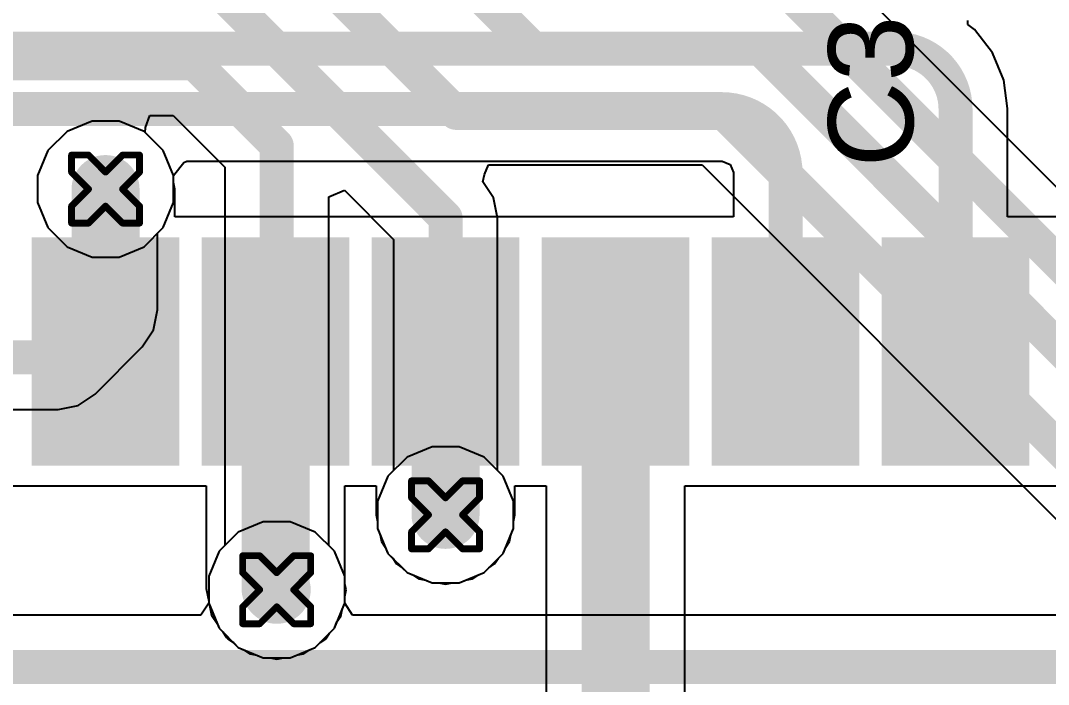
# Model space of a CAD drawing. Header units: inches. Extents: x -0.5 to 14, y -0.2 to 4.7.
# Drawn here: x 0.745 to 1.0473, y 1.3524 to 1.5475 of the extents above; entities that cross this region are included whole.
import ezdxf

# ---------------------------------------------------------------- set-up
doc = ezdxf.new("R2010")
doc.units = ezdxf.units.IN
doc.header["$MEASUREMENT"] = 0
for name, color, linetype in [('Bottom Layer', 5, 'Continuous'), ('Drill Drawing', 1, 'Continuous'), ('GND', 16, 'Continuous'), ('POWER', 76, 'Continuous'), ('Top Layer', 1, 'Continuous'), ('Top Overlay', 2, 'Continuous'), ('Top Paste', 8, 'Continuous'), ('Top Solder', 216, 'Continuous'), ('Via Holes', 16, 'Continuous')]:
    doc.layers.add(name, color=color, linetype=linetype)
doc.styles.add('Arial', font='', dxfattribs={"height": 0.2})
doc.styles.get('Arial').set_extended_font_data('Arial')

# ---------------------------------------------------------------- blocks, each defined once
blk = doc.blocks.new('41_SMD_M______21')
at = {"layer": 'Top Layer'}
for points in [[(-0.37402, 0.16732), (-0.31496, 0.16732), (-0.31496, 0.13189), (-0.37402, 0.13189)], [(-0.37402, 0.11732), (-0.31496, 0.11732), (-0.31496, 0.08189), (-0.37402, 0.08189)], [(-0.37402, 0.06732), (-0.31496, 0.06732), (-0.31496, 0.03189), (-0.37402, 0.03189)], [(-0.37402, 0.01732), (-0.31496, 0.01732), (-0.31496, -0.01811), (-0.37402, -0.01811)], [(-0.37402, -0.03268), (-0.31496, -0.03268), (-0.31496, -0.06811), (-0.37402, -0.06811)], [(-0.37402, -0.08268), (-0.31496, -0.08268), (-0.31496, -0.11811), (-0.37402, -0.11811)]]:
    blk.add_hatch(color=1, dxfattribs=at).paths.add_polyline_path(points)
at = {"layer": 'Top Paste'}
for points in [[(-0.37402, 0.16732), (-0.31496, 0.16732), (-0.31496, 0.13189), (-0.37402, 0.13189)], [(-0.37402, 0.11732), (-0.31496, 0.11732), (-0.31496, 0.08189), (-0.37402, 0.08189)], [(-0.37402, 0.06732), (-0.31496, 0.06732), (-0.31496, 0.03189), (-0.37402, 0.03189)], [(-0.37402, 0.01732), (-0.31496, 0.01732), (-0.31496, -0.01811), (-0.37402, -0.01811)], [(-0.37402, -0.03268), (-0.31496, -0.03268), (-0.31496, -0.06811), (-0.37402, -0.06811)], [(-0.37402, -0.08268), (-0.31496, -0.08268), (-0.31496, -0.11811), (-0.37402, -0.11811)]]:
    blk.add_hatch(color=8, dxfattribs=at).paths.add_polyline_path(points)
at = {"layer": 'Top Solder'}
for points in [[(-0.37802, 0.17132), (-0.31096, 0.17132), (-0.31096, 0.12789), (-0.37802, 0.12789)], [(-0.37802, 0.12132), (-0.31096, 0.12132), (-0.31096, 0.07789), (-0.37802, 0.07789)], [(-0.37802, 0.07132), (-0.31096, 0.07132), (-0.31096, 0.02789), (-0.37802, 0.02789)], [(-0.37802, 0.02132), (-0.31096, 0.02132), (-0.31096, -0.02211), (-0.37802, -0.02211)], [(-0.37802, -0.02868), (-0.31096, -0.02868), (-0.31096, -0.07211), (-0.37802, -0.07211)], [(-0.37802, -0.07868), (-0.31096, -0.07868), (-0.31096, -0.12211), (-0.37802, -0.12211)]]:
    blk.add_hatch(color=216, dxfattribs=at).paths.add_polyline_path(points)

msp = doc.modelspace()

# ---------------------------------------------------------------- hatches: boundary and pattern name
at = {"layer": 'Bottom Layer'}
h = msp.add_hatch(color=5, dxfattribs=at)
edge = h.paths.add_edge_path()
edge.add_arc((0.77, 1.498), 0.01, 0, 360)
h = msp.add_hatch(color=5, dxfattribs=at)
edge = h.paths.add_edge_path()
edge.add_arc((0.87, 1.40225), 0.01, 0, 360)
h = msp.add_hatch(color=5, dxfattribs=at)
edge = h.paths.add_edge_path()
edge.add_arc((0.82034, 1.38023), 0.01, 0, 360)
at = {"layer": 'GND'}
h = msp.add_hatch(color=16, dxfattribs=at)
edge = h.paths.add_edge_path()
edge.add_arc((0.77, 1.498), 0.01, 0, 360)
h = msp.add_hatch(color=16, dxfattribs=at)
edge = h.paths.add_edge_path()
edge.add_arc((0.87, 1.40225), 0.01, 0, 360)
h = msp.add_hatch(color=16, dxfattribs=at)
edge = h.paths.add_edge_path()
edge.add_arc((0.82034, 1.38023), 0.01, 0, 360)
at = {"layer": 'POWER'}
h = msp.add_hatch(color=76, dxfattribs=at)
edge = h.paths.add_edge_path()
edge.add_arc((0.77, 1.498), 0.01, 0, 360)
h = msp.add_hatch(color=76, dxfattribs=at)
edge = h.paths.add_edge_path()
edge.add_arc((0.87, 1.40225), 0.01, 0, 360)
h = msp.add_hatch(color=76, dxfattribs=at)
edge = h.paths.add_edge_path()
edge.add_arc((0.82034, 1.38023), 0.01, 0, 360)
at = {"layer": 'Top Layer'}
h = msp.add_hatch(color=1, dxfattribs=at)
edge = h.paths.add_edge_path()
edge.add_arc((0.77, 1.498), 0.01, 0, 360)
h = msp.add_hatch(color=1, dxfattribs=at)
edge = h.paths.add_edge_path()
edge.add_arc((0.87, 1.40225), 0.01, 0, 360)
h = msp.add_hatch(color=1, dxfattribs=at)
edge = h.paths.add_edge_path()
edge.add_arc((0.82034, 1.38023), 0.01, 0, 360)
at = {"layer": 'Via Holes'}
h = msp.add_hatch(color=7, dxfattribs=at)
edge = h.paths.add_edge_path()
edge.add_arc((0.77, 1.498), 0.005, 0, 360)
h = msp.add_hatch(color=7, dxfattribs=at)
edge = h.paths.add_edge_path()
edge.add_arc((0.87, 1.40225), 0.005, 0, 360)
h = msp.add_hatch(color=7, dxfattribs=at)
edge = h.paths.add_edge_path()
edge.add_arc((0.82034, 1.38023), 0.005, 0, 360)

# ---------------------------------------------------------------- linework, layer by layer
at = {"layer": 'Bottom Layer'}
for p, q in [((1.1307, 1.41754), (0.97372, 1.57452)), ((0.78176, 1.51613), (0.78306, 1.51965)), ((0.78306, 1.51965), (0.78986, 1.51965)), ((0.78986, 1.51965), (0.80505, 1.50446)), ((0.78163, 1.51465), (0.78176, 1.51613)), ((0.78696, 1.50933), (0.78163, 1.51465)), ((0.79, 1.50198), (0.78696, 1.50933)), ((0.80505, 1.50446), (0.80505, 1.39322)), ((0.88145, 1.50231), (0.88261, 1.5051)), ((0.88261, 1.5051), (0.94552, 1.5051)), ((0.94552, 1.5051), (1.05, 1.40062)), ((0.79, 1.49402), (0.79, 1.50198)), ((0.88099, 1.5001), (0.88145, 1.50231)), ((0.88413, 1.4954), (0.88099, 1.5001)), ((0.83564, 1.49575), (0.84026, 1.49766)), ((0.84026, 1.49766), (0.85471, 1.48321)), ((0.78696, 1.48667), (0.79, 1.49402)), ((0.83564, 1.39322), (0.83564, 1.49575)), ((0.88529, 1.48955), (0.88413, 1.4954)), ((0.88529, 1.41524), (0.88529, 1.48955)), ((0.78529, 1.48501), (0.78696, 1.48667)), ((0.78529, 1.46247), (0.78529, 1.48501)), ((0.85471, 1.48321), (0.85471, 1.41524)), ((0.78413, 1.45661), (0.78529, 1.46247)), ((0.78081, 1.45165), (0.78413, 1.45661)), ((0.7669, 1.43774), (0.78081, 1.45165)), ((0.76194, 1.43442), (0.7669, 1.43774)), ((0.56158, 1.43326), (0.75609, 1.43326)), ((0.75609, 1.43326), (0.76194, 1.43442)), ((0.85471, 1.41524), (0.85304, 1.41358)), ((0.88696, 1.41358), (0.88529, 1.41524)), ((0.85304, 1.41358), (0.85, 1.40623)), ((0.89, 1.40623), (0.88696, 1.41358)), ((0.85, 1.40623), (0.85, 1.39827)), ((0.89, 1.39827), (0.89, 1.40623)), ((0.85, 1.39827), (0.85304, 1.39092)), ((0.88696, 1.39092), (0.89, 1.39827)), ((0.80339, 1.39156), (0.80034, 1.38421)), ((0.80505, 1.39322), (0.80339, 1.39156)), ((0.8373, 1.39156), (0.83564, 1.39322)), ((0.84034, 1.38421), (0.8373, 1.39156)), ((0.85304, 1.39092), (0.85867, 1.38529)), ((0.88133, 1.38529), (0.88696, 1.39092)), ((0.85867, 1.38529), (0.86602, 1.38225)), ((0.87398, 1.38225), (0.88133, 1.38529)), ((0.80034, 1.38421), (0.80034, 1.37626)), ((0.84034, 1.37626), (0.84034, 1.38421)), ((0.86602, 1.38225), (0.87398, 1.38225)), ((0.80034, 1.37626), (0.79804, 1.3728)), ((0.84265, 1.3728), (0.84034, 1.37626)), ((0.79804, 1.3728), (0.62883, 1.3728)), ((1.1004, 1.3728), (0.84265, 1.3728))]:
    msp.add_line(p, q, dxfattribs=at)
at = {"layer": 'Bottom Layer', "const_width": 0.01}
for points in [[(0.81697, 1.57653), (0.87311, 1.5204)], [(0.85879, 1.57624), (0.89578, 1.53925)], [(0.95372, 1.57289), (1.12436, 1.40225)], [(0.80501, 1.55454), (0.87, 1.48955)], [(0.89578, 1.53925), (0.96265, 1.53925)], [(0.96265, 1.53925), (1.11939, 1.38251)], [(0.49407, 1.53494), (0.79619, 1.53494)], [(0.79619, 1.53494), (0.82034, 1.51079)], [(0.87311, 1.5204), (0.95185, 1.5204)], [(0.95185, 1.5204), (1.07, 1.40225)], [(0.82034, 1.38023), (0.82034, 1.51079)], [(0.77, 1.46247), (0.77, 1.498)], [(0.87, 1.40225), (0.87, 1.48955)], [(0.75609, 1.44855), (0.77, 1.46247)], [(0.55524, 1.44855), (0.75609, 1.44855)], [(0.62883, 1.35751), (1.1197, 1.35751)]]:
    msp.add_lwpolyline(points, dxfattribs=at)
at = {"layer": 'Bottom Layer', "const_width": 0.005}
for points in [[(0.89328, 1.53925, 1), (0.89828, 1.53925, 1)], [(0.89328, 1.53925, 1), (0.89828, 1.53925, 1)], [(0.96015, 1.53925, 1), (0.96515, 1.53925, 1)], [(0.96015, 1.53925, 1), (0.96515, 1.53925, 1)], [(0.79369, 1.53494, 1), (0.79869, 1.53494, 1)], [(0.79369, 1.53494, 1), (0.79869, 1.53494, 1)], [(0.87061, 1.5204, 1), (0.87561, 1.5204, 1)], [(0.87061, 1.5204, 1), (0.87561, 1.5204, 1)], [(0.94935, 1.5204, 1), (0.95435, 1.5204, 1)], [(0.94935, 1.5204, 1), (0.95435, 1.5204, 1)], [(0.81784, 1.51079, 1), (0.82284, 1.51079, 1)], [(0.81784, 1.51079, 1), (0.82284, 1.51079, 1)], [(0.7675, 1.498, 1), (0.7725, 1.498, 1)], [(0.8675, 1.48955, 1), (0.8725, 1.48955, 1)], [(0.8675, 1.48955, 1), (0.8725, 1.48955, 1)], [(0.7675, 1.46247, 1), (0.7725, 1.46247, 1)], [(0.7675, 1.46247, 1), (0.7725, 1.46247, 1)], [(0.75359, 1.44855, 1), (0.75859, 1.44855, 1)], [(0.75359, 1.44855, 1), (0.75859, 1.44855, 1)], [(0.8675, 1.40225, 1), (0.8725, 1.40225, 1)], [(0.81784, 1.38023, 1), (0.82284, 1.38023, 1)]]:
    msp.add_lwpolyline(points, format="xyb", close=True, dxfattribs=at)
at = {"layer": 'Drill Drawing', "const_width": 0.002}
for points in [[(0.76, 1.503), (0.76, 1.508)], [(0.76, 1.508), (0.765, 1.508)], [(0.765, 1.508), (0.77, 1.503)], [(0.77, 1.503), (0.775, 1.508)], [(0.775, 1.508), (0.78, 1.508)], [(0.78, 1.503), (0.78, 1.508)], [(0.76, 1.503), (0.765, 1.498)], [(0.775, 1.498), (0.78, 1.503)], [(0.76, 1.493), (0.765, 1.498)], [(0.775, 1.498), (0.78, 1.493)], [(0.76, 1.488), (0.76, 1.493)], [(0.765, 1.488), (0.77, 1.493)], [(0.77, 1.493), (0.775, 1.488)], [(0.78, 1.488), (0.78, 1.493)], [(0.76, 1.488), (0.765, 1.488)], [(0.775, 1.488), (0.78, 1.488)], [(0.86, 1.40725), (0.86, 1.41225)], [(0.86, 1.41225), (0.865, 1.41225)], [(0.865, 1.41225), (0.87, 1.40725)], [(0.87, 1.40725), (0.875, 1.41225)], [(0.875, 1.41225), (0.88, 1.41225)], [(0.88, 1.40725), (0.88, 1.41225)], [(0.86, 1.40725), (0.865, 1.40225)], [(0.875, 1.40225), (0.88, 1.40725)], [(0.86, 1.39725), (0.865, 1.40225)], [(0.875, 1.40225), (0.88, 1.39725)], [(0.86, 1.39225), (0.86, 1.39725)], [(0.865, 1.39225), (0.87, 1.39725)], [(0.87, 1.39725), (0.875, 1.39225)], [(0.88, 1.39225), (0.88, 1.39725)], [(0.81034, 1.38523), (0.81034, 1.39023)], [(0.81034, 1.39023), (0.81534, 1.39023)], [(0.81534, 1.39023), (0.82034, 1.38523)], [(0.82034, 1.38523), (0.82534, 1.39023)], [(0.82534, 1.39023), (0.83034, 1.39023)], [(0.83034, 1.38523), (0.83034, 1.39023)], [(0.86, 1.39225), (0.865, 1.39225)], [(0.875, 1.39225), (0.88, 1.39225)], [(0.81034, 1.38523), (0.81534, 1.38023)], [(0.82534, 1.38023), (0.83034, 1.38523)], [(0.81034, 1.37523), (0.81534, 1.38023)], [(0.82534, 1.38023), (0.83034, 1.37523)], [(0.81034, 1.37023), (0.81034, 1.37523)], [(0.81534, 1.37023), (0.82034, 1.37523)], [(0.82034, 1.37523), (0.82534, 1.37023)], [(0.83034, 1.37023), (0.83034, 1.37523)], [(0.81034, 1.37023), (0.81534, 1.37023)], [(0.82534, 1.37023), (0.83034, 1.37023)]]:
    msp.add_lwpolyline(points, dxfattribs=at)
at = {"layer": 'Drill Drawing', "const_width": 0.001}
for points in [[(0.7595, 1.508, 1), (0.7605, 1.508, 1)], [(0.7595, 1.508, 1), (0.7605, 1.508, 1)], [(0.7645, 1.508, 1), (0.7655, 1.508, 1)], [(0.7645, 1.508, 1), (0.7655, 1.508, 1)], [(0.7745, 1.508, 1), (0.7755, 1.508, 1)], [(0.7745, 1.508, 1), (0.7755, 1.508, 1)], [(0.7795, 1.508, 1), (0.7805, 1.508, 1)], [(0.7795, 1.508, 1), (0.7805, 1.508, 1)], [(0.7595, 1.503, 1), (0.7605, 1.503, 1)], [(0.7595, 1.503, 1), (0.7605, 1.503, 1)], [(0.7695, 1.503, 1), (0.7705, 1.503, 1)], [(0.7695, 1.503, 1), (0.7705, 1.503, 1)], [(0.7795, 1.503, 1), (0.7805, 1.503, 1)], [(0.7795, 1.503, 1), (0.7805, 1.503, 1)], [(0.7645, 1.498, 1), (0.7655, 1.498, 1)], [(0.7645, 1.498, 1), (0.7655, 1.498, 1)], [(0.7745, 1.498, 1), (0.7755, 1.498, 1)], [(0.7745, 1.498, 1), (0.7755, 1.498, 1)], [(0.7595, 1.493, 1), (0.7605, 1.493, 1)], [(0.7595, 1.493, 1), (0.7605, 1.493, 1)], [(0.7695, 1.493, 1), (0.7705, 1.493, 1)], [(0.7695, 1.493, 1), (0.7705, 1.493, 1)], [(0.7795, 1.493, 1), (0.7805, 1.493, 1)], [(0.7795, 1.493, 1), (0.7805, 1.493, 1)], [(0.7595, 1.488, 1), (0.7605, 1.488, 1)], [(0.7595, 1.488, 1), (0.7605, 1.488, 1)], [(0.7645, 1.488, 1), (0.7655, 1.488, 1)], [(0.7645, 1.488, 1), (0.7655, 1.488, 1)], [(0.7745, 1.488, 1), (0.7755, 1.488, 1)], [(0.7745, 1.488, 1), (0.7755, 1.488, 1)], [(0.7795, 1.488, 1), (0.7805, 1.488, 1)], [(0.7795, 1.488, 1), (0.7805, 1.488, 1)], [(0.8595, 1.41225, 1), (0.8605, 1.41225, 1)], [(0.8595, 1.41225, 1), (0.8605, 1.41225, 1)], [(0.8645, 1.41225, 1), (0.8655, 1.41225, 1)], [(0.8645, 1.41225, 1), (0.8655, 1.41225, 1)], [(0.8745, 1.41225, 1), (0.8755, 1.41225, 1)], [(0.8745, 1.41225, 1), (0.8755, 1.41225, 1)], [(0.8795, 1.41225, 1), (0.8805, 1.41225, 1)], [(0.8795, 1.41225, 1), (0.8805, 1.41225, 1)], [(0.8595, 1.40725, 1), (0.8605, 1.40725, 1)], [(0.8595, 1.40725, 1), (0.8605, 1.40725, 1)], [(0.8695, 1.40725, 1), (0.8705, 1.40725, 1)], [(0.8695, 1.40725, 1), (0.8705, 1.40725, 1)], [(0.8795, 1.40725, 1), (0.8805, 1.40725, 1)], [(0.8795, 1.40725, 1), (0.8805, 1.40725, 1)], [(0.8645, 1.40225, 1), (0.8655, 1.40225, 1)], [(0.8645, 1.40225, 1), (0.8655, 1.40225, 1)], [(0.8745, 1.40225, 1), (0.8755, 1.40225, 1)], [(0.8745, 1.40225, 1), (0.8755, 1.40225, 1)], [(0.8595, 1.39725, 1), (0.8605, 1.39725, 1)], [(0.8595, 1.39725, 1), (0.8605, 1.39725, 1)], [(0.8695, 1.39725, 1), (0.8705, 1.39725, 1)], [(0.8695, 1.39725, 1), (0.8705, 1.39725, 1)], [(0.8795, 1.39725, 1), (0.8805, 1.39725, 1)], [(0.8795, 1.39725, 1), (0.8805, 1.39725, 1)], [(0.80984, 1.39023, 1), (0.81084, 1.39023, 1)], [(0.80984, 1.39023, 1), (0.81084, 1.39023, 1)], [(0.81484, 1.39023, 1), (0.81584, 1.39023, 1)], [(0.81484, 1.39023, 1), (0.81584, 1.39023, 1)], [(0.82484, 1.39023, 1), (0.82584, 1.39023, 1)], [(0.82484, 1.39023, 1), (0.82584, 1.39023, 1)], [(0.82984, 1.39023, 1), (0.83084, 1.39023, 1)], [(0.82984, 1.39023, 1), (0.83084, 1.39023, 1)], [(0.8595, 1.39225, 1), (0.8605, 1.39225, 1)], [(0.8595, 1.39225, 1), (0.8605, 1.39225, 1)], [(0.8645, 1.39225, 1), (0.8655, 1.39225, 1)], [(0.8645, 1.39225, 1), (0.8655, 1.39225, 1)], [(0.8745, 1.39225, 1), (0.8755, 1.39225, 1)], [(0.8745, 1.39225, 1), (0.8755, 1.39225, 1)], [(0.8795, 1.39225, 1), (0.8805, 1.39225, 1)], [(0.8795, 1.39225, 1), (0.8805, 1.39225, 1)], [(0.80984, 1.38523, 1), (0.81084, 1.38523, 1)], [(0.80984, 1.38523, 1), (0.81084, 1.38523, 1)], [(0.81984, 1.38523, 1), (0.82084, 1.38523, 1)], [(0.81984, 1.38523, 1), (0.82084, 1.38523, 1)], [(0.82984, 1.38523, 1), (0.83084, 1.38523, 1)], [(0.82984, 1.38523, 1), (0.83084, 1.38523, 1)], [(0.81484, 1.38023, 1), (0.81584, 1.38023, 1)], [(0.81484, 1.38023, 1), (0.81584, 1.38023, 1)], [(0.82484, 1.38023, 1), (0.82584, 1.38023, 1)], [(0.82484, 1.38023, 1), (0.82584, 1.38023, 1)], [(0.80984, 1.37523, 1), (0.81084, 1.37523, 1)], [(0.80984, 1.37523, 1), (0.81084, 1.37523, 1)], [(0.81984, 1.37523, 1), (0.82084, 1.37523, 1)], [(0.81984, 1.37523, 1), (0.82084, 1.37523, 1)], [(0.82984, 1.37523, 1), (0.83084, 1.37523, 1)], [(0.82984, 1.37523, 1), (0.83084, 1.37523, 1)], [(0.80984, 1.37023, 1), (0.81084, 1.37023, 1)], [(0.80984, 1.37023, 1), (0.81084, 1.37023, 1)], [(0.81484, 1.37023, 1), (0.81584, 1.37023, 1)], [(0.81484, 1.37023, 1), (0.81584, 1.37023, 1)], [(0.82484, 1.37023, 1), (0.82584, 1.37023, 1)], [(0.82484, 1.37023, 1), (0.82584, 1.37023, 1)], [(0.82984, 1.37023, 1), (0.83084, 1.37023, 1)], [(0.82984, 1.37023, 1), (0.83084, 1.37023, 1)]]:
    msp.add_lwpolyline(points, format="xyb", close=True, dxfattribs=at)
at = {"layer": 'GND'}
for p, q in [((0.76602, 1.518), (0.75867, 1.51496)), ((0.77398, 1.518), (0.76602, 1.518)), ((0.78133, 1.51496), (0.77398, 1.518)), ((0.75867, 1.51496), (0.75304, 1.50933)), ((0.78696, 1.50933), (0.78133, 1.51496)), ((0.75304, 1.50933), (0.75, 1.50198)), ((0.79, 1.50198), (0.78696, 1.50933)), ((0.75, 1.50198), (0.75, 1.49402)), ((0.79, 1.49402), (0.79, 1.50198)), ((0.75, 1.49402), (0.75304, 1.48667)), ((0.78696, 1.48667), (0.79, 1.49402)), ((0.75304, 1.48667), (0.75867, 1.48104)), ((0.78133, 1.48104), (0.78696, 1.48667)), ((0.75867, 1.48104), (0.76602, 1.478)), ((0.77398, 1.478), (0.78133, 1.48104)), ((0.76602, 1.478), (0.77398, 1.478)), ((0.86602, 1.42225), (0.85867, 1.4192)), ((0.87398, 1.42225), (0.86602, 1.42225)), ((0.88133, 1.4192), (0.87398, 1.42225)), ((0.85867, 1.4192), (0.85304, 1.41358)), ((0.88696, 1.41358), (0.88133, 1.4192)), ((0.85304, 1.41358), (0.85, 1.40623)), ((0.89, 1.40623), (0.88696, 1.41358)), ((0.85, 1.40623), (0.85, 1.39827)), ((0.89, 1.39827), (0.89, 1.40623)), ((0.81637, 1.40023), (0.80901, 1.39719)), ((0.82432, 1.40023), (0.81637, 1.40023)), ((0.83167, 1.39719), (0.82432, 1.40023)), ((0.80901, 1.39719), (0.80339, 1.39156)), ((0.8373, 1.39156), (0.83167, 1.39719)), ((0.85, 1.39827), (0.85304, 1.39092)), ((0.88696, 1.39092), (0.89, 1.39827)), ((0.80339, 1.39156), (0.80034, 1.38421)), ((0.84034, 1.38421), (0.8373, 1.39156)), ((0.85304, 1.39092), (0.85867, 1.38529)), ((0.88133, 1.38529), (0.88696, 1.39092)), ((0.85867, 1.38529), (0.86602, 1.38225)), ((0.87398, 1.38225), (0.88133, 1.38529)), ((0.80034, 1.38421), (0.80034, 1.37626)), ((0.84034, 1.37626), (0.84034, 1.38421)), ((0.86602, 1.38225), (0.87398, 1.38225)), ((0.80034, 1.37626), (0.80339, 1.3689)), ((0.8373, 1.3689), (0.84034, 1.37626)), ((0.80339, 1.3689), (0.80901, 1.36328)), ((0.83167, 1.36328), (0.8373, 1.3689)), ((0.80901, 1.36328), (0.81637, 1.36023)), ((0.82432, 1.36023), (0.83167, 1.36328)), ((0.81637, 1.36023), (0.82432, 1.36023))]:
    msp.add_line(p, q, dxfattribs=at)
at = {"layer": 'POWER'}
for p, q in [((0.76602, 1.518), (0.75867, 1.51496)), ((0.77398, 1.518), (0.76602, 1.518)), ((0.78133, 1.51496), (0.77398, 1.518)), ((0.75867, 1.51496), (0.75304, 1.50933)), ((0.78696, 1.50933), (0.78133, 1.51496)), ((0.75304, 1.50933), (0.75, 1.50198)), ((0.79, 1.50198), (0.78696, 1.50933)), ((0.75, 1.50198), (0.75, 1.49402)), ((0.79, 1.49402), (0.79, 1.50198)), ((0.75, 1.49402), (0.75304, 1.48667)), ((0.78696, 1.48667), (0.79, 1.49402)), ((0.75304, 1.48667), (0.75867, 1.48104)), ((0.78133, 1.48104), (0.78696, 1.48667)), ((0.75867, 1.48104), (0.76602, 1.478)), ((0.77398, 1.478), (0.78133, 1.48104)), ((0.76602, 1.478), (0.77398, 1.478)), ((0.86602, 1.42225), (0.85867, 1.4192)), ((0.87398, 1.42225), (0.86602, 1.42225)), ((0.88133, 1.4192), (0.87398, 1.42225)), ((0.85867, 1.4192), (0.85304, 1.41358)), ((0.88696, 1.41358), (0.88133, 1.4192)), ((0.85304, 1.41358), (0.85, 1.40623)), ((0.89, 1.40623), (0.88696, 1.41358)), ((0.85, 1.40623), (0.85, 1.39827)), ((0.89, 1.39827), (0.89, 1.40623)), ((0.81637, 1.40023), (0.80901, 1.39719)), ((0.82432, 1.40023), (0.81637, 1.40023)), ((0.83167, 1.39719), (0.82432, 1.40023)), ((0.80901, 1.39719), (0.80339, 1.39156)), ((0.8373, 1.39156), (0.83167, 1.39719)), ((0.85, 1.39827), (0.85304, 1.39092)), ((0.88696, 1.39092), (0.89, 1.39827)), ((0.80339, 1.39156), (0.80034, 1.38421)), ((0.84034, 1.38421), (0.8373, 1.39156)), ((0.85304, 1.39092), (0.85867, 1.38529)), ((0.88133, 1.38529), (0.88696, 1.39092)), ((0.85867, 1.38529), (0.86602, 1.38225)), ((0.87398, 1.38225), (0.88133, 1.38529)), ((0.80034, 1.38421), (0.80034, 1.37626)), ((0.84034, 1.37626), (0.84034, 1.38421)), ((0.86602, 1.38225), (0.87398, 1.38225)), ((0.80034, 1.37626), (0.80339, 1.3689)), ((0.8373, 1.3689), (0.84034, 1.37626)), ((0.80339, 1.3689), (0.80901, 1.36328)), ((0.83167, 1.36328), (0.8373, 1.3689)), ((0.80901, 1.36328), (0.81637, 1.36023)), ((0.82432, 1.36023), (0.83167, 1.36328)), ((0.81637, 1.36023), (0.82432, 1.36023))]:
    msp.add_line(p, q, dxfattribs=at)
at = {"layer": 'Top Layer'}
for p, q in [((1.02358, 1.54641), (1.0236, 1.5476)), ((1.02561, 1.54486), (1.02358, 1.54641)), ((1.03086, 1.53802), (1.02561, 1.54486)), ((1.03416, 1.53005), (1.03086, 1.53802)), ((1.03526, 1.52166), (1.03416, 1.53005)), ((1.03529, 1.5215), (1.03526, 1.52166)), ((1.03529, 1.4898), (1.03529, 1.5215)), ((0.79, 1.50198), (0.79307, 1.5058)), ((0.79307, 1.5058), (0.79386, 1.5062)), ((0.79386, 1.5062), (0.95124, 1.5062)), ((0.95124, 1.5062), (0.95134, 1.50622)), ((0.95134, 1.50622), (0.95374, 1.50523)), ((0.95374, 1.50523), (0.95473, 1.50284)), ((0.95473, 1.50284), (0.95471, 1.50274)), ((0.95471, 1.50274), (0.95471, 1.4898)), ((0.79, 1.49997), (0.79, 1.50198)), ((0.79039, 1.498), (0.79, 1.49997)), ((0.79039, 1.4898), (0.79039, 1.498)), ((0.95471, 1.4898), (0.79039, 1.4898)), ((1.19772, 1.4898), (1.03529, 1.4898)), ((0.69039, 1.41075), (0.79961, 1.41075)), ((0.79961, 1.41075), (0.79961, 1.38058)), ((0.84039, 1.38196), (0.84039, 1.41075)), ((0.84039, 1.41075), (0.84961, 1.41075)), ((0.84961, 1.41075), (0.84961, 1.40225)), ((0.89039, 1.40225), (0.89039, 1.41075)), ((0.89039, 1.41075), (0.89961, 1.41075)), ((0.89961, 1.41075), (0.89961, 1.32518)), ((0.94039, 1.32518), (0.94039, 1.41075)), ((0.94039, 1.41075), (1.04961, 1.41075)), ((0.84961, 1.40225), (0.85, 1.40028)), ((0.85, 1.40028), (0.85, 1.39827)), ((0.89, 1.40028), (0.89039, 1.40225)), ((0.89, 1.39827), (0.89, 1.40028)), ((0.85, 1.39827), (0.85077, 1.39642)), ((0.88923, 1.39642), (0.89, 1.39827)), ((0.85077, 1.39642), (0.85116, 1.39445)), ((0.85116, 1.39445), (0.85228, 1.39278)), ((0.88772, 1.39278), (0.88884, 1.39445)), ((0.88884, 1.39445), (0.88923, 1.39642)), ((0.85228, 1.39278), (0.85304, 1.39092)), ((0.85304, 1.39092), (0.85447, 1.3895)), ((0.88553, 1.3895), (0.88696, 1.39092)), ((0.88696, 1.39092), (0.88772, 1.39278)), ((0.85447, 1.3895), (0.85558, 1.38783)), ((0.85558, 1.38783), (0.85725, 1.38671)), ((0.88275, 1.38671), (0.88442, 1.38783)), ((0.88442, 1.38783), (0.88553, 1.3895)), ((0.85725, 1.38671), (0.85867, 1.38529)), ((0.85867, 1.38529), (0.86053, 1.38453)), ((0.87947, 1.38453), (0.88133, 1.38529)), ((0.88133, 1.38529), (0.88275, 1.38671)), ((0.84074, 1.38023), (0.84039, 1.38196)), ((0.86053, 1.38453), (0.8622, 1.38341)), ((0.8622, 1.38341), (0.86417, 1.38302)), ((0.86417, 1.38302), (0.86602, 1.38225)), ((0.86602, 1.38225), (0.86803, 1.38225)), ((0.86803, 1.38225), (0.87, 1.38186)), ((0.87, 1.38186), (0.87197, 1.38225)), ((0.87197, 1.38225), (0.87398, 1.38225)), ((0.87398, 1.38225), (0.87583, 1.38302)), ((0.87583, 1.38302), (0.8778, 1.38341)), ((0.8778, 1.38341), (0.87947, 1.38453)), ((0.79961, 1.38058), (0.80034, 1.37688)), ((0.84034, 1.37826), (0.84074, 1.38023)), ((0.80034, 1.37688), (0.80034, 1.37626)), ((0.80034, 1.37626), (0.80058, 1.37568)), ((0.80058, 1.37568), (0.80116, 1.37277)), ((0.83957, 1.3744), (0.84034, 1.37626)), ((0.84034, 1.37626), (0.84034, 1.37826)), ((0.80116, 1.37277), (0.80281, 1.37031)), ((0.83918, 1.37243), (0.83957, 1.3744)), ((0.80281, 1.37031), (0.80339, 1.3689)), ((0.8373, 1.3689), (0.83807, 1.37076)), ((0.83807, 1.37076), (0.83918, 1.37243)), ((0.80339, 1.3689), (0.80446, 1.36783)), ((0.80446, 1.36783), (0.80558, 1.36616)), ((0.83476, 1.36581), (0.83588, 1.36748)), ((0.83588, 1.36748), (0.8373, 1.3689)), ((0.80558, 1.36616), (0.80592, 1.36581)), ((0.80592, 1.36581), (0.80759, 1.3647)), ((0.80759, 1.3647), (0.80901, 1.36328)), ((0.83167, 1.36328), (0.83309, 1.3647)), ((0.83309, 1.3647), (0.83476, 1.36581)), ((0.80901, 1.36328), (0.81087, 1.36251)), ((0.81087, 1.36251), (0.81254, 1.36139)), ((0.81254, 1.36139), (0.81451, 1.361)), ((0.81451, 1.361), (0.81637, 1.36023)), ((0.82432, 1.36023), (0.82618, 1.361)), ((0.82618, 1.361), (0.82815, 1.36139)), ((0.82815, 1.36139), (0.82982, 1.36251)), ((0.82982, 1.36251), (0.83167, 1.36328)), ((0.81637, 1.36023), (0.81837, 1.36023)), ((0.81837, 1.36023), (0.82034, 1.35984)), ((0.82034, 1.35984), (0.82231, 1.36023)), ((0.82231, 1.36023), (0.82432, 1.36023))]:
    msp.add_line(p, q, dxfattribs=at)
for points, const_width in [([(0.24464, 1.53925), (1.00224, 1.53925)], 0.01), ([(0.27116, 1.5215), (0.95124, 1.5215)], 0.01), ([(1.02, 1.45028), (1.02, 1.5215)], 0.01), ([(0.77, 1.45028), (0.77, 1.498)], 0.02), ([(0.97, 1.45028), (0.97, 1.50274)], 0.01), ([(0.82, 1.38058), (0.82, 1.45028)], 0.02), ([(0.87, 1.40225), (0.87, 1.45028)], 0.02), ([(0.92, 1.32518), (0.92, 1.45028)], 0.02), ([(0.82, 1.38058), (0.82034, 1.38023)], 0.02)]:
    msp.add_lwpolyline(points, dxfattribs=dict(at, const_width=const_width))
for points, const_width in [([(0.99974, 1.53925, 1), (1.00474, 1.53925, 1)], 0.005), ([(0.99974, 1.53925, 1), (1.00474, 1.53925, 1)], 0.005), ([(0.94874, 1.5215, 1), (0.95374, 1.5215, 1)], 0.005), ([(0.94874, 1.5215, 1), (0.95374, 1.5215, 1)], 0.005), ([(1.0175, 1.5215, 1), (1.0225, 1.5215, 1)], 0.005), ([(1.0175, 1.5215, 1), (1.0225, 1.5215, 1)], 0.005), ([(0.765, 1.498, 1), (0.775, 1.498, 1)], 0.01), ([(0.9675, 1.50274, 1), (0.9725, 1.50274, 1)], 0.005), ([(0.9675, 1.50274, 1), (0.9725, 1.50274, 1)], 0.005), ([(0.765, 1.45028, 1), (0.775, 1.45028, 1)], 0.01), ([(0.815, 1.45028, 1), (0.825, 1.45028, 1)], 0.01), ([(0.865, 1.45028, 1), (0.875, 1.45028, 1)], 0.01), ([(0.915, 1.45028, 1), (0.925, 1.45028, 1)], 0.01), ([(0.9675, 1.45028, 1), (0.9725, 1.45028, 1)], 0.005), ([(1.0175, 1.45028, 1), (1.0225, 1.45028, 1)], 0.005), ([(0.865, 1.40225, 1), (0.875, 1.40225, 1)], 0.01), ([(0.815, 1.38058, 1), (0.825, 1.38058, 1)], 0.01), ([(0.815, 1.38058, 1), (0.825, 1.38058, 1)], 0.01), ([(0.81534, 1.38023, 1), (0.82534, 1.38023, 1)], 0.01)]:
    msp.add_lwpolyline(points, format="xyb", close=True, dxfattribs=dict(at, const_width=const_width))
at = {"layer": 'Top Layer', "const_width": 0.01}
for points in [[(1.00224, 1.53925, -0.414214), (1.02, 1.5215)], [(0.95124, 1.5215, -0.414214), (0.97, 1.50274)]]:
    msp.add_lwpolyline(points, format="xyb", dxfattribs=at)

# ---------------------------------------------------------------- block references
at = {"rotation": 270}
msp.add_blockref('41_SMD_M______21', (0.87039, 1.10579), dxfattribs=at)

# ---------------------------------------------------------------- texts
at = {"layer": 'Top Overlay', "style": 'Arial'}
msp.add_text('C3', height=0.025, rotation=90, dxfattribs=at).set_placement((1.00756, 1.50436))

doc.saveas('drawing.dxf')
